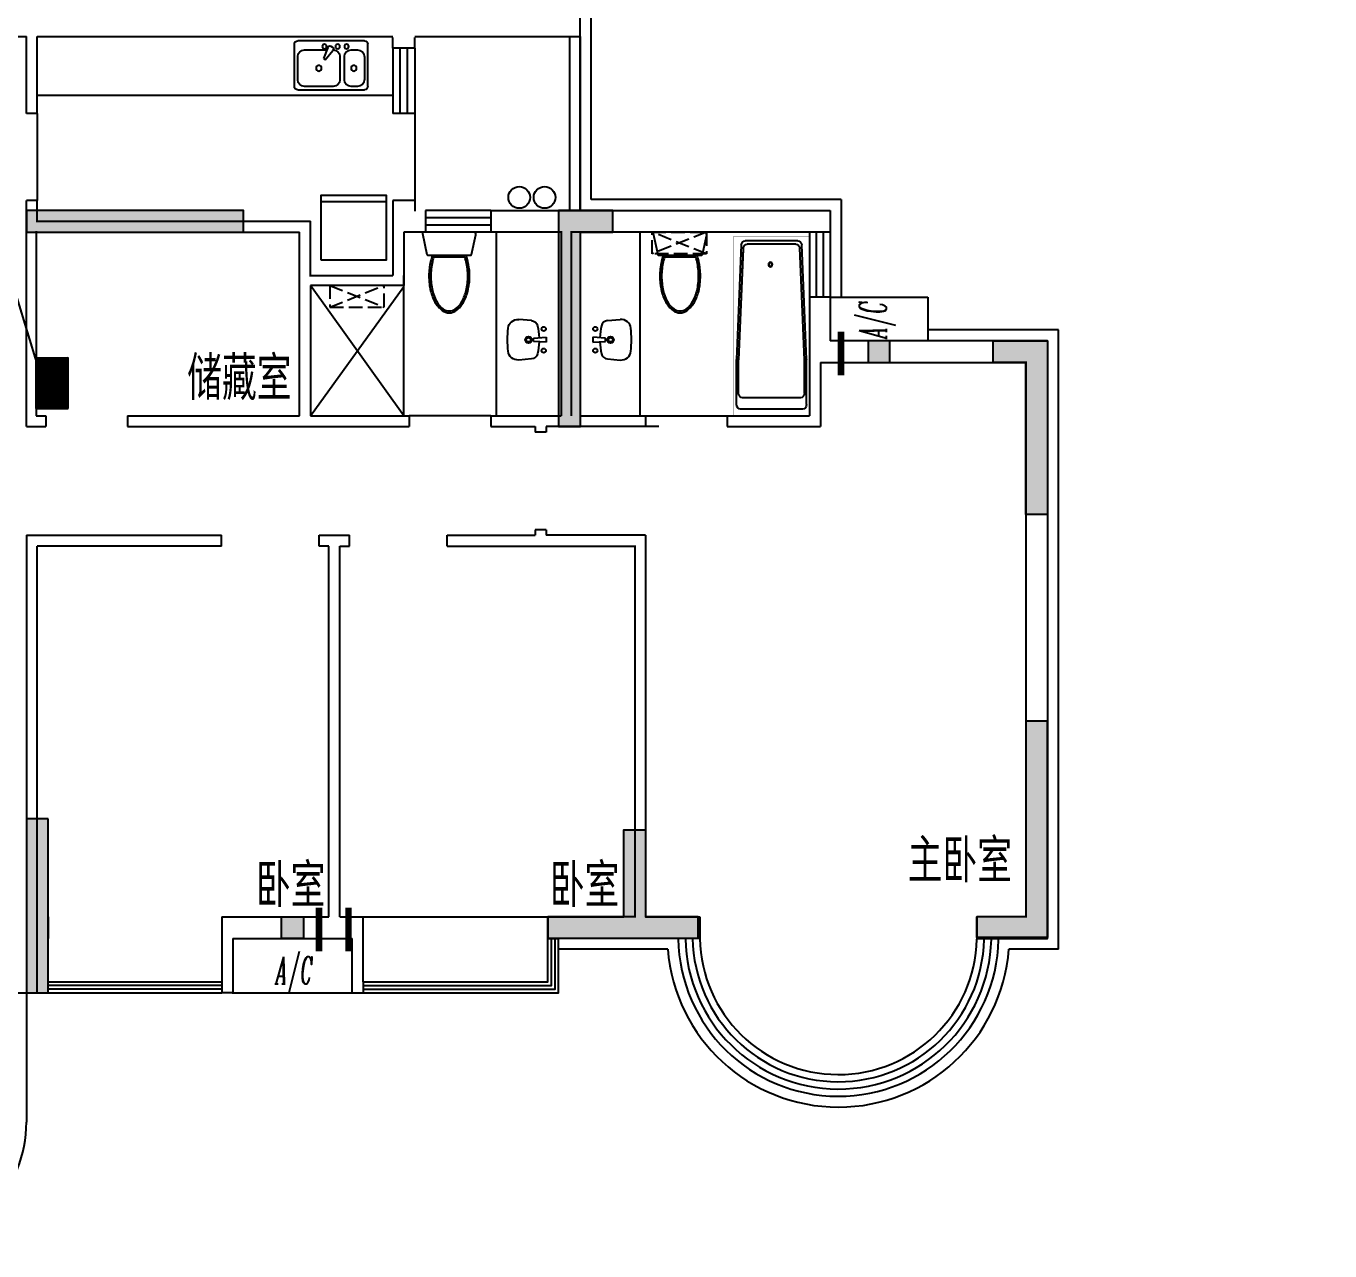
# Model space of a CAD drawing. Extents: x 45735 to 146968, y -75167 to -15767.
# Drawn here: x 76660 to 88663, y -51150 to -39879 of the extents above; entities that cross this region are included whole.
import ezdxf
from ezdxf.enums import TextEntityAlignment as Align

# ---------------------------------------------------------------- set-up
doc = ezdxf.new("R2010")
doc.units = 0
doc.header["$LTSCALE"] = 1000
doc.header["$MEASUREMENT"] = 0
doc.linetypes.add('DASH', pattern=[0.35, 0.25, -0.1])
doc.layers.get('0').update_dxf_attribs({"linetype": 'CONTINUOUS'})
for name, color, linetype in [('DJ', 4, 'CONTINUOUS'), ('KT', 251, 'CONTINUOUS'), ('WALL', 7, 'CONTINUOUS'), ('WINDOW', 7, 'CONTINUOUS'), ('WINDOW_TEXT', 7, 'CONTINUOUS'), ('WIRE', 1, 'CONTINUOUS'), ('厨卫', 251, 'CONTINUOUS'), ('文字', 7, 'CONTINUOUS'), ('构造柱', 7, 'CONTINUOUS'), ('柱', 252, 'CONTINUOUS'), ('热水器', 252, 'CONTINUOUS'), ('空调位', 7, 'CONTINUOUS'), ('管道', 6, 'CONTINUOUS')]:
    doc.layers.add(name, color=color, linetype=linetype)
doc.styles.add('DIM_FONT', font='wcad.shx', dxfattribs={"width": 0.8})
doc.styles.add('HZTXT', font='romans.shx', dxfattribs={"width": 0.8, "bigfont": 'hztxt.shx'})
doc.styles.add('ITALICC', font='italicc.shx', dxfattribs={"width": 0.6})
doc.styles.add('SIMPLEX', font='SIMPLEX.SHX')

# ---------------------------------------------------------------- blocks, each defined once
blk = doc.blocks.new('WC2')
for points in [[(211, 207, 0.354037), (207, 212), (24, 251, 0.477064), (0, 231), (0, -231, 0.477064), (12, -241), (207, -200, 0.354037), (211, -195)], [(218, 163), (218, -150, 0.033558), (269, -165, 0.056391), (405, -181, 0.056391), (541, -165, 0.070142), (644, -126, 0.106098), (721, -59, 0.162033), (743, 6, 0.162033), (721, 71, 0.106098), (644, 138, 0.070142), (541, 178, 0.056391), (405, 193, 0.056391), (269, 178, 0.033558)], [(232, 150), (232, -138, 0.027675), (273, -149, 0.056391), (405, -164, 0.056391), (537, -149, 0.070142), (636, -112, 0.106098), (708, -49, 0.162033), (726, 6, 0.162033), (708, 61, 0.106098), (636, 124, 0.070142), (537, 162, 0.056391), (405, 177, 0.056391), (273, 162, 0.027675)]]:
    blk.add_lwpolyline(points, format="xyb", close=True)
blk = doc.blocks.new('RSQ')
at = {"layer": '热水器', "linetype": 'DASH', "ltscale": 0.5}
for p, q in [((-250, 0), (250, -200)), ((-250, -200), (250, 0))]:
    blk.add_line(p, q, dxfattribs=at)
blk.add_lwpolyline([(250, 0), (-250, 0), (-250, -200), (250, -200)], close=True, dxfattribs=at)
blk = doc.blocks.new('*X23')
at = {"color": 0}
for p, q in [((42.111, 32.993), (42.361, 33.243)), ((42.111, 32.995), (42.359, 33.243)), ((42.111, 32.997), (42.358, 33.243)), ((42.111, 32.998), (42.356, 33.243)), ((42.111, 33), (42.354, 33.243)), ((42.111, 33.002), (42.352, 33.243)), ((42.111, 33.004), (42.351, 33.243)), ((42.111, 33.006), (42.349, 33.243)), ((42.111, 33.007), (42.347, 33.243)), ((42.111, 33.009), (42.345, 33.243)), ((42.111, 33.011), (42.344, 33.243)), ((42.111, 33.013), (42.342, 33.243)), ((42.111, 33.014), (42.34, 33.243)), ((42.111, 33.016), (42.338, 33.243)), ((42.111, 33.018), (42.336, 33.243)), ((42.111, 33.02), (42.335, 33.243)), ((42.111, 33.021), (42.333, 33.243)), ((42.111, 33.023), (42.331, 33.243)), ((42.111, 33.025), (42.329, 33.243)), ((42.111, 33.027), (42.328, 33.243)), ((42.111, 33.028), (42.326, 33.243)), ((42.111, 33.03), (42.324, 33.243)), ((42.111, 33.032), (42.322, 33.243)), ((42.111, 33.034), (42.321, 33.243)), ((42.111, 33.036), (42.319, 33.243)), ((42.111, 33.037), (42.317, 33.243)), ((42.111, 33.039), (42.315, 33.243)), ((42.111, 33.041), (42.313, 33.243)), ((42.111, 33.043), (42.312, 33.243)), ((42.111, 33.044), (42.31, 33.243)), ((42.111, 33.046), (42.308, 33.243)), ((42.111, 33.048), (42.306, 33.243)), ((42.111, 33.05), (42.305, 33.243)), ((42.111, 33.051), (42.303, 33.243)), ((42.111, 33.053), (42.301, 33.243)), ((42.111, 33.055), (42.299, 33.243)), ((42.111, 33.057), (42.298, 33.243)), ((42.111, 33.059), (42.296, 33.243)), ((42.111, 33.06), (42.294, 33.243)), ((42.111, 33.062), (42.292, 33.243)), ((42.111, 33.064), (42.291, 33.243)), ((42.111, 33.066), (42.289, 33.243)), ((42.111, 33.067), (42.287, 33.243)), ((42.111, 33.069), (42.285, 33.243)), ((42.111, 33.071), (42.283, 33.243)), ((42.111, 33.073), (42.282, 33.243)), ((42.111, 33.074), (42.28, 33.243)), ((42.111, 33.076), (42.278, 33.243)), ((42.111, 33.078), (42.276, 33.243)), ((42.111, 33.08), (42.275, 33.243)), ((42.111, 33.082), (42.273, 33.243)), ((42.111, 33.083), (42.271, 33.243)), ((42.111, 33.085), (42.269, 33.243)), ((42.111, 33.087), (42.268, 33.243)), ((42.111, 33.089), (42.266, 33.243)), ((42.111, 33.09), (42.264, 33.243)), ((42.111, 33.092), (42.262, 33.243)), ((42.111, 33.094), (42.26, 33.243)), ((42.111, 33.096), (42.259, 33.243)), ((42.111, 33.097), (42.257, 33.243)), ((42.111, 33.099), (42.255, 33.243)), ((42.111, 33.101), (42.253, 33.243)), ((42.111, 33.103), (42.252, 33.243)), ((42.111, 33.104), (42.25, 33.243)), ((42.111, 33.106), (42.248, 33.243)), ((42.111, 33.108), (42.246, 33.243)), ((42.111, 33.11), (42.245, 33.243)), ((42.111, 33.112), (42.243, 33.243)), ((42.111, 33.113), (42.241, 33.243)), ((42.111, 33.115), (42.239, 33.243)), ((42.111, 33.117), (42.237, 33.243)), ((42.111, 33.119), (42.236, 33.243)), ((42.111, 33.12), (42.234, 33.243)), ((42.111, 33.122), (42.232, 33.243)), ((42.111, 33.124), (42.23, 33.243)), ((42.111, 33.126), (42.229, 33.243)), ((42.111, 33.127), (42.227, 33.243)), ((42.111, 33.129), (42.225, 33.243)), ((42.111, 33.131), (42.223, 33.243)), ((42.111, 33.133), (42.222, 33.243)), ((42.111, 33.135), (42.22, 33.243)), ((42.111, 33.136), (42.218, 33.243)), ((42.111, 33.138), (42.216, 33.243)), ((42.111, 33.14), (42.214, 33.243)), ((42.111, 33.142), (42.213, 33.243)), ((42.111, 33.143), (42.211, 33.243)), ((42.111, 33.145), (42.209, 33.243)), ((42.111, 33.147), (42.207, 33.243)), ((42.111, 33.149), (42.206, 33.243)), ((42.111, 33.15), (42.204, 33.243)), ((42.111, 33.152), (42.202, 33.243)), ((42.111, 33.154), (42.2, 33.243)), ((42.111, 33.156), (42.199, 33.243)), ((42.111, 33.158), (42.197, 33.243)), ((42.111, 33.159), (42.195, 33.243)), ((42.111, 33.161), (42.193, 33.243)), ((42.111, 33.163), (42.192, 33.243)), ((42.111, 33.165), (42.19, 33.243)), ((42.111, 33.166), (42.188, 33.243)), ((42.111, 33.168), (42.186, 33.243)), ((42.111, 33.17), (42.184, 33.243)), ((42.111, 33.172), (42.183, 33.243)), ((42.111, 33.173), (42.181, 33.243)), ((42.111, 33.175), (42.179, 33.243)), ((42.111, 33.177), (42.177, 33.243)), ((42.111, 33.179), (42.176, 33.243)), ((42.111, 33.181), (42.174, 33.243)), ((42.111, 33.182), (42.172, 33.243)), ((42.111, 33.184), (42.17, 33.243)), ((42.111, 33.186), (42.169, 33.243)), ((42.111, 33.188), (42.167, 33.243)), ((42.111, 33.189), (42.165, 33.243)), ((42.111, 33.191), (42.163, 33.243)), ((42.111, 33.193), (42.161, 33.243)), ((42.111, 33.195), (42.16, 33.243)), ((42.111, 33.196), (42.158, 33.243)), ((42.111, 33.198), (42.156, 33.243)), ((42.111, 33.2), (42.154, 33.243)), ((42.111, 33.202), (42.153, 33.243)), ((42.111, 33.203), (42.151, 33.243)), ((42.111, 33.205), (42.149, 33.243)), ((42.111, 33.207), (42.147, 33.243)), ((42.111, 33.209), (42.146, 33.243)), ((42.111, 33.211), (42.144, 33.243)), ((42.111, 33.212), (42.142, 33.243)), ((42.111, 33.214), (42.14, 33.243)), ((42.111, 33.216), (42.138, 33.243)), ((42.111, 33.218), (42.137, 33.243)), ((42.111, 33.219), (42.135, 33.243)), ((42.111, 33.221), (42.133, 33.243)), ((42.111, 33.223), (42.131, 33.243)), ((42.111, 33.225), (42.13, 33.243)), ((42.111, 33.226), (42.128, 33.243)), ((42.111, 33.228), (42.126, 33.243)), ((42.111, 33.23), (42.124, 33.243)), ((42.111, 33.232), (42.123, 33.243)), ((42.111, 33.234), (42.121, 33.243)), ((42.111, 33.235), (42.119, 33.243)), ((42.111, 33.237), (42.117, 33.243)), ((42.111, 33.239), (42.115, 33.243)), ((42.111, 33.241), (42.114, 33.243)), ((42.111, 33.242), (42.112, 33.243)), ((42.113, 32.993), (42.363, 33.243)), ((42.115, 32.993), (42.365, 33.243)), ((42.117, 32.993), (42.367, 33.243)), ((42.118, 32.993), (42.368, 33.243)), ((42.12, 32.993), (42.37, 33.243)), ((42.122, 32.993), (42.372, 33.243)), ((42.124, 32.993), (42.374, 33.243)), ((42.125, 32.993), (42.375, 33.243)), ((42.127, 32.993), (42.377, 33.243)), ((42.129, 32.993), (42.379, 33.243)), ((42.131, 32.993), (42.381, 33.243)), ((42.132, 32.993), (42.382, 33.243)), ((42.134, 32.993), (42.384, 33.243)), ((42.136, 32.993), (42.386, 33.243)), ((42.138, 32.993), (42.388, 33.243)), ((42.14, 32.993), (42.39, 33.243)), ((42.141, 32.993), (42.391, 33.243)), ((42.143, 32.993), (42.393, 33.243)), ((42.145, 32.993), (42.395, 33.243)), ((42.147, 32.993), (42.397, 33.243)), ((42.148, 32.993), (42.398, 33.243)), ((42.15, 32.993), (42.4, 33.243)), ((42.152, 32.993), (42.402, 33.243)), ((42.154, 32.993), (42.404, 33.243)), ((42.155, 32.993), (42.405, 33.243)), ((42.157, 32.993), (42.407, 33.243)), ((42.159, 32.993), (42.409, 33.243)), ((42.161, 32.993), (42.411, 33.243)), ((42.162, 32.993), (42.412, 33.243)), ((42.164, 32.993), (42.414, 33.243)), ((42.166, 32.993), (42.416, 33.243)), ((42.168, 32.993), (42.418, 33.243)), ((42.17, 32.993), (42.42, 33.243)), ((42.171, 32.993), (42.421, 33.243)), ((42.173, 32.993), (42.423, 33.243)), ((42.175, 32.993), (42.425, 33.243)), ((42.177, 32.993), (42.427, 33.243)), ((42.178, 32.993), (42.428, 33.243)), ((42.18, 32.993), (42.43, 33.243)), ((42.182, 32.993), (42.432, 33.243)), ((42.184, 32.993), (42.434, 33.243)), ((42.185, 32.993), (42.435, 33.243)), ((42.187, 32.993), (42.437, 33.243)), ((42.189, 32.993), (42.439, 33.243)), ((42.191, 32.993), (42.441, 33.243)), ((42.193, 32.993), (42.443, 33.243)), ((42.194, 32.993), (42.444, 33.243)), ((42.196, 32.993), (42.446, 33.243)), ((42.198, 32.993), (42.448, 33.243)), ((42.2, 32.993), (42.45, 33.243)), ((42.201, 32.993), (42.451, 33.243)), ((42.203, 32.993), (42.453, 33.243)), ((42.205, 32.993), (42.455, 33.243)), ((42.207, 32.993), (42.457, 33.243)), ((42.208, 32.993), (42.458, 33.243)), ((42.21, 32.993), (42.46, 33.243)), ((42.212, 32.993), (42.462, 33.243)), ((42.214, 32.993), (42.464, 33.243)), ((42.216, 32.993), (42.466, 33.243)), ((42.217, 32.993), (42.467, 33.243)), ((42.219, 32.993), (42.469, 33.243)), ((42.221, 32.993), (42.471, 33.243)), ((42.223, 32.993), (42.473, 33.243)), ((42.224, 32.993), (42.474, 33.243)), ((42.226, 32.993), (42.476, 33.243)), ((42.228, 32.993), (42.478, 33.243)), ((42.23, 32.993), (42.48, 33.243)), ((42.231, 32.993), (42.481, 33.243)), ((42.233, 32.993), (42.483, 33.243)), ((42.235, 32.993), (42.485, 33.243)), ((42.237, 32.993), (42.487, 33.243)), ((42.238, 32.993), (42.488, 33.243)), ((42.24, 32.993), (42.49, 33.243)), ((42.242, 32.993), (42.492, 33.243)), ((42.244, 32.993), (42.494, 33.243)), ((42.246, 32.993), (42.496, 33.243)), ((42.247, 32.993), (42.497, 33.243)), ((42.249, 32.993), (42.499, 33.243)), ((42.251, 32.993), (42.501, 33.243)), ((42.253, 32.993), (42.503, 33.243)), ((42.254, 32.993), (42.504, 33.243)), ((42.256, 32.993), (42.506, 33.243)), ((42.258, 32.993), (42.508, 33.243)), ((42.26, 32.993), (42.51, 33.243)), ((42.261, 32.993), (42.511, 33.243)), ((42.263, 32.993), (42.511, 33.241)), ((42.265, 32.993), (42.511, 33.239)), ((42.267, 32.993), (42.511, 33.238)), ((42.269, 32.993), (42.511, 33.236)), ((42.27, 32.993), (42.511, 33.234)), ((42.272, 32.993), (42.511, 33.232)), ((42.274, 32.993), (42.511, 33.23)), ((42.276, 32.993), (42.511, 33.229)), ((42.277, 32.993), (42.511, 33.227)), ((42.279, 32.993), (42.511, 33.225)), ((42.281, 32.993), (42.511, 33.223)), ((42.283, 32.993), (42.511, 33.222)), ((42.284, 32.993), (42.511, 33.22)), ((42.286, 32.993), (42.511, 33.218)), ((42.288, 32.993), (42.511, 33.216)), ((42.29, 32.993), (42.511, 33.215)), ((42.292, 32.993), (42.511, 33.213)), ((42.293, 32.993), (42.511, 33.211)), ((42.295, 32.993), (42.511, 33.209)), ((42.297, 32.993), (42.511, 33.208)), ((42.299, 32.993), (42.511, 33.206)), ((42.3, 32.993), (42.511, 33.204)), ((42.302, 32.993), (42.511, 33.202)), ((42.304, 32.993), (42.511, 33.2)), ((42.306, 32.993), (42.511, 33.199)), ((42.307, 32.993), (42.511, 33.197)), ((42.309, 32.993), (42.511, 33.195)), ((42.311, 32.993), (42.511, 33.193)), ((42.313, 32.993), (42.511, 33.192)), ((42.315, 32.993), (42.511, 33.19)), ((42.316, 32.993), (42.511, 33.188)), ((42.318, 32.993), (42.511, 33.186)), ((42.32, 32.993), (42.511, 33.185)), ((42.322, 32.993), (42.511, 33.183)), ((42.323, 32.993), (42.511, 33.181)), ((42.325, 32.993), (42.511, 33.179)), ((42.327, 32.993), (42.511, 33.177)), ((42.329, 32.993), (42.511, 33.176)), ((42.33, 32.993), (42.511, 33.174)), ((42.332, 32.993), (42.511, 33.172)), ((42.334, 32.993), (42.511, 33.17)), ((42.336, 32.993), (42.511, 33.169)), ((42.337, 32.993), (42.511, 33.167)), ((42.339, 32.993), (42.511, 33.165)), ((42.341, 32.993), (42.511, 33.163)), ((42.343, 32.993), (42.511, 33.162)), ((42.345, 32.993), (42.511, 33.16)), ((42.346, 32.993), (42.511, 33.158)), ((42.348, 32.993), (42.511, 33.156)), ((42.35, 32.993), (42.511, 33.154)), ((42.352, 32.993), (42.511, 33.153)), ((42.353, 32.993), (42.511, 33.151)), ((42.355, 32.993), (42.511, 33.149)), ((42.357, 32.993), (42.511, 33.147)), ((42.359, 32.993), (42.511, 33.146)), ((42.36, 32.993), (42.511, 33.144)), ((42.362, 32.993), (42.511, 33.142)), ((42.364, 32.993), (42.511, 33.14)), ((42.366, 32.993), (42.511, 33.139)), ((42.368, 32.993), (42.511, 33.137)), ((42.369, 32.993), (42.511, 33.135)), ((42.371, 32.993), (42.511, 33.133)), ((42.373, 32.993), (42.511, 33.131)), ((42.375, 32.993), (42.511, 33.13)), ((42.376, 32.993), (42.511, 33.128)), ((42.378, 32.993), (42.511, 33.126)), ((42.38, 32.993), (42.511, 33.124)), ((42.382, 32.993), (42.511, 33.123)), ((42.383, 32.993), (42.511, 33.121)), ((42.385, 32.993), (42.511, 33.119)), ((42.387, 32.993), (42.511, 33.117)), ((42.389, 32.993), (42.511, 33.116)), ((42.391, 32.993), (42.511, 33.114)), ((42.392, 32.993), (42.511, 33.112)), ((42.394, 32.993), (42.511, 33.11)), ((42.396, 32.993), (42.511, 33.109)), ((42.398, 32.993), (42.511, 33.107)), ((42.399, 32.993), (42.511, 33.105)), ((42.401, 32.993), (42.511, 33.103)), ((42.403, 32.993), (42.511, 33.101)), ((42.405, 32.993), (42.511, 33.1)), ((42.406, 32.993), (42.511, 33.098)), ((42.408, 32.993), (42.511, 33.096)), ((42.41, 32.993), (42.511, 33.094)), ((42.412, 32.993), (42.511, 33.093)), ((42.414, 32.993), (42.511, 33.091)), ((42.415, 32.993), (42.511, 33.089)), ((42.417, 32.993), (42.511, 33.087)), ((42.419, 32.993), (42.511, 33.086)), ((42.421, 32.993), (42.511, 33.084)), ((42.422, 32.993), (42.511, 33.082)), ((42.424, 32.993), (42.511, 33.08)), ((42.426, 32.993), (42.511, 33.078)), ((42.428, 32.993), (42.511, 33.077)), ((42.429, 32.993), (42.511, 33.075)), ((42.431, 32.993), (42.511, 33.073)), ((42.433, 32.993), (42.511, 33.071)), ((42.435, 32.993), (42.511, 33.07)), ((42.436, 32.993), (42.511, 33.068)), ((42.438, 32.993), (42.511, 33.066)), ((42.44, 32.993), (42.511, 33.064)), ((42.442, 32.993), (42.511, 33.063)), ((42.444, 32.993), (42.511, 33.061)), ((42.445, 32.993), (42.511, 33.059)), ((42.447, 32.993), (42.511, 33.057)), ((42.449, 32.993), (42.511, 33.055)), ((42.451, 32.993), (42.511, 33.054)), ((42.452, 32.993), (42.511, 33.052)), ((42.454, 32.993), (42.511, 33.05)), ((42.456, 32.993), (42.511, 33.048)), ((42.458, 32.993), (42.511, 33.047)), ((42.459, 32.993), (42.511, 33.045)), ((42.461, 32.993), (42.511, 33.043)), ((42.463, 32.993), (42.511, 33.041)), ((42.465, 32.993), (42.511, 33.04)), ((42.467, 32.993), (42.511, 33.038)), ((42.468, 32.993), (42.511, 33.036)), ((42.47, 32.993), (42.511, 33.034)), ((42.472, 32.993), (42.511, 33.033)), ((42.474, 32.993), (42.511, 33.031)), ((42.475, 32.993), (42.511, 33.029)), ((42.477, 32.993), (42.511, 33.027)), ((42.479, 32.993), (42.511, 33.025)), ((42.481, 32.993), (42.511, 33.024)), ((42.482, 32.993), (42.511, 33.022)), ((42.484, 32.993), (42.511, 33.02)), ((42.486, 32.993), (42.511, 33.018)), ((42.488, 32.993), (42.511, 33.017)), ((42.49, 32.993), (42.511, 33.015)), ((42.491, 32.993), (42.511, 33.013)), ((42.493, 32.993), (42.511, 33.011)), ((42.495, 32.993), (42.511, 33.01)), ((42.497, 32.993), (42.511, 33.008)), ((42.498, 32.993), (42.511, 33.006)), ((42.5, 32.993), (42.511, 33.004)), ((42.502, 32.993), (42.511, 33.002)), ((42.504, 32.993), (42.511, 33.001)), ((42.505, 32.993), (42.511, 32.999)), ((42.507, 32.993), (42.511, 32.997)), ((42.509, 32.993), (42.511, 32.995))]:
    blk.add_line(p, q, dxfattribs=at)
blk = doc.blocks.new('A8')
at = {"layer": 'DJ'}
for p, q in [((390, -308), (1326, -308)), ((390, -308), (390, -893)), ((1326, -308), (1326, -893)), ((390, -893), (1326, -893))]:
    blk.add_line(p, q, dxfattribs=at)
blk.add_solid([(390, -893), (390, -308), (1326, -893), (1326, -308)], dxfattribs=at)
at = {"layer": 'DJ', "xscale": 2340, "yscale": 2340, "zscale": 2340}
blk.add_blockref('*X23', (-98150, -78097), dxfattribs=at)
blk = doc.blocks.new('配电箱')
at = {"layer": 'DJ', "xscale": 0.5, "yscale": 0.5, "zscale": 0.5, "rotation": 180}
blk.add_blockref('A8', (380, -626), dxfattribs=at)
blk = doc.blocks.new('M_E29JIV')
at = {"color": 0, "linetype": 'ByBlock'}
for p, q in [((0, -307), (0, 307)), ((31, 338), (419, 338)), ((82, 245), (82, 40)), ((358, 307), (143, 307)), ((419, -20), (419, 245)), ((450, 307), (450, -307)), ((48, 2), (57, -12)), ((59, 31), (163, 70)), ((173, 53), (87, -18)), ((163, 70), (173, 53)), ((143, -82), (358, -82)), ((82, -184), (82, -245)), ((358, -123), (143, -123)), ((419, -245), (419, -184)), ((419, -338), (31, -338)), ((143, -307), (358, -307))]:
    blk.add_line(p, q, dxfattribs=at)
for centre, radius in [((251, 112), 25.6), ((51, 61), 20.5), ((51, -61), 20.5), ((51, -143), 20.5), ((251, -210), 25.6)]:
    blk.add_circle(centre, radius, dxfattribs=at)
for centre, radius, start, end in [((31, 307), 30.7, 90, 180), ((143, 245), 61.4, 90, 180), ((358, 245), 61.4, 0, 90), ((419, 307), 30.7, 0, 90), ((66, 12), 20.5, 110.5377, 210), ((74, -2), 20.5, 210, 309.4623), ((143, -20), 61.4, 180, 270), ((358, -20), 61.4, 270, 0), ((143, -184), 61.4, 90, 180), ((358, -184), 61.4, 0, 90), ((31, -307), 30.7, 180, 270), ((143, -245), 61.4, 180, 270), ((358, -245), 61.4, 270, 0), ((419, -307), 30.7, 270, 0)]:
    blk.add_arc(centre, radius, start, end, dxfattribs=at)
at = {"style": 'DIM_FONT', "width": 0.8, "flags": 9}
for tag in ['XSIZE', 'YSIZE']:
    blk.add_attdef(tag, (0, 0), '', height=0.5, dxfattribs=at)
blk = doc.blocks.new('_WBLK')
for p, q in [((-0.5, 0.5), (0.5, 0.5)), ((0.5, 0.167), (-0.5, 0.167)), ((0.5, -0.167), (-0.5, -0.167)), ((-0.5, -0.5), (0.5, -0.5))]:
    blk.add_line(p, q)
at = {"layer": 'WINDOW_TEXT', "style": 'SIMPLEX', "flags": 9}
blk.add_attdef('A', text='', height=1, dxfattribs=at).set_placement((0, 1.5), align=Align.MIDDLE)
blk = doc.blocks.new('M_E10')
for p, q in [((-740, -70), (-740, -680)), ((-700, -30), (-302, -30)), ((-640, -90), (-640, -660)), ((-600, -50), (-300, -50)), ((-300, -50), (695, -96)), ((-298, -30), (724, -76)), ((760, -116), (760, -634)), ((730, -136), (730, -614)), ((695, -654), (-300, -700)), ((685, -654), (-300, -700)), ((724, -674), (-298, -720)), ((-700, -720), (-302, -720)), ((-600, -700), (-300, -700))]:
    blk.add_line(p, q)
at = {"const_width": 1.5}
for points in [[(-800, 0), (800, 0)], [(-800, -750), (-800, 0)], [(800, 0), (800, -750)], [(800, -750), (-800, -750)]]:
    blk.add_lwpolyline(points, dxfattribs=at)
for radius in [20, 16]:
    blk.add_circle((550, -386), radius)
for centre, start, end in [((-700, -70), 90, 180), ((-600, -90), 90, 180), ((-302, -70), 83.7966, 90), ((690, -136), 0, 83.3675), ((720, -116), 0, 83.7966), ((-700, -680), 180, 270), ((-600, -660), 180, 270), ((690, -614), 276.6325, 0), ((720, -634), 276.2034, 0), ((-302, -680), 270, 276.2034)]:
    blk.add_arc(centre, 40, start, end)
at = {"width": 0.8, "flags": 9}
for tag in ['XSIZE', 'YSIZE']:
    blk.add_attdef(tag, (0, 0), '', height=0.5, dxfattribs=at)

msp = doc.modelspace()

# ---------------------------------------------------------------- hatches: boundary and pattern name
at = {"layer": '构造柱'}
for points in [[(84412.6, -42975.5), (84612.6, -42975.5), (84612.6, -42775.5), (84412.6, -42775.5)], [(79212.6, -48274.5), (79012.6, -48274.5), (79012.6, -48074.5), (79212.6, -48074.5)]]:
    msp.add_hatch(color=256, dxfattribs=at).paths.add_polyline_path(points)
at = {"layer": '柱'}
h = msp.add_hatch(color=256, dxfattribs=at)
h.paths.add_polyline_path([(69762.6, -39974.5), (69762.6, -39774.5), (70462.6, -39774.5), (70462.6, -42174.5), (69662.6, -42174.5), (69662.6, -41974.5), (70262.6, -41974.5), (70262.6, -39974.5)])
h.paths.add_polyline_path([(56662.6, -42774.5), (56162.6, -42774.5), (56162.6, -44374.5), (56362.6, -44374.5), (56362.6, -42974.5), (56662.6, -42974.5)])
h.paths.add_polyline_path([(56162.6, -46274.5), (56362.6, -46274.5), (56362.6, -48074.5), (56812.6, -48074.5), (56812.6, -48274.5), (56162.6, -48274.5)])
h.paths.add_polyline_path([(53562.6, -36574.5), (53762.6, -36574.5), (53762.6, -38174.5), (54062.6, -38174.5), (54062.6, -38374.5), (53562.6, -38374.5)])
h.paths.add_polyline_path([(54062.6, -28974.5), (53562.6, -28974.5), (53562.6, -31974.5), (53762.6, -31974.5), (53762.6, -29174.5), (54062.6, -29174.5)])
h.paths.add_polyline_path([(59362.6, -48074.5), (59362.6, -48274.5), (60762.6, -48274.5), (60762.6, -48074.5), (60062.6, -48074.5), (60062.6, -47274.5), (59862.6, -47274.5), (59862.6, -48074.5)])
h.paths.add_polyline_path([(60162.6, -41574.5), (60662.6, -41574.5), (60662.6, -43564.5), (60462.6, -43564.5), (60462.6, -41774.5), (60162.6, -41774.5)])
h.paths.add_polyline_path([(65362.6, -47174.5), (65562.6, -47174.5), (65562.6, -48774.5), (65362.6, -48774.5)])
h.paths.add_polyline_path([(69662.6, -46774.5), (69862.6, -46774.5), (69862.6, -48774.5), (69662.6, -48774.5)])
h.paths.add_polyline_path([(65562.6, -41574.5), (65562.6, -41774.5), (63562.6, -41774.5), (63562.6, -41574.5)])
h.paths.add_polyline_path([(68662.6, -39974.5), (68662.6, -39774.5), (67962.6, -39774.5), (67962.6, -42174.5), (68762.6, -42174.5), (68762.6, -41974.5), (68162.6, -41974.5), (68162.6, -39974.5)])
h.paths.add_polyline_path([(68162.6, -39974.5), (68162.6, -41974.5)], flags=16)
h.paths.add_polyline_path([(61362.6, -35574.5), (61362.6, -35374.5), (63662.6, -35374.5), (63662.6, -35574.5)])
h.paths.add_polyline_path([(57362.6, -35624.5), (57362.6, -35374.5), (58762.6, -35374.5), (58762.6, -35624.5)])
h.paths.add_polyline_path([(59862.6, -38374.5), (59862.6, -38174.5), (61862.6, -38174.5), (61862.6, -38374.5)])
h.paths.add_polyline_path([(56962.6, -28974.5), (57662.6, -28974.5), (57662.6, -30274.5), (57662.6, -30474.5), (57462.6, -30474.5), (57462.6, -29174.5), (56962.6, -29174.5)])
h.paths.add_polyline_path([(69662.6, -34574.5), (69862.6, -34574.5), (69862.6, -35574.5), (68562.6, -35574.5), (68562.6, -35374.5), (69662.6, -35374.5)])
h.paths.add_polyline_path([(63462.6, -31574.5), (63662.6, -31574.5), (63662.6, -27574.5), (63462.6, -27574.5)])
h.paths.add_polyline_path([(69662.6, -30974.5), (69862.6, -30974.5), (69862.6, -27574.5), (69662.6, -27574.5)])
h.paths.add_polyline_path([(84862.6, -35624.5), (84862.6, -35374.5), (83462.6, -35374.5), (83462.6, -35624.5)])
h.paths.add_polyline_path([(76662.6, -41574.5), (76662.6, -41774.5), (78662.6, -41774.5), (78662.6, -41574.5)])
h.paths.add_polyline_path([(72562.6, -46774.5), (72362.6, -46774.5), (72362.6, -48774.5), (72562.6, -48774.5)])
h.paths.add_polyline_path([(76862.6, -47174.5), (76662.6, -47174.5), (76662.6, -48774.5), (76862.6, -48774.5)])
h.paths.add_polyline_path([(73562.6, -39974.5), (73562.6, -39774.5), (74262.6, -39774.5), (74262.6, -42174.5), (73462.6, -42174.5), (73462.6, -41974.5), (74062.6, -41974.5), (74062.6, -39974.5)])
h.paths.add_polyline_path([(72462.6, -39974.5), (72462.6, -39774.5), (71762.6, -39774.5), (71762.6, -42174.5), (72562.6, -42174.5), (72562.6, -41974.5), (71962.6, -41974.5), (71962.6, -39974.5)])
h.paths.add_polyline_path([(74062.6, -39974.5), (74062.6, -41974.5)], flags=16)
h.paths.add_polyline_path([(82862.6, -48074.5), (82862.6, -48274.5), (81462.6, -48274.5), (81462.6, -48074.5), (82162.6, -48074.5), (82162.6, -47274.5), (82362.6, -47274.5), (82362.6, -48074.5)])
h.paths.add_polyline_path([(82062.6, -41574.5), (81562.6, -41574.5), (81562.6, -43564.5), (81762.6, -43564.5), (81762.6, -41774.5), (82062.6, -41774.5)])
h.paths.add_polyline_path([(72562.6, -34574.5), (72362.6, -34574.5), (72362.6, -35574.5), (73662.6, -35574.5), (73662.6, -35374.5), (72562.6, -35374.5)])
h.paths.add_polyline_path([(72562.6, -30974.5), (72362.6, -30974.5), (72362.6, -27574.5), (72562.6, -27574.5)])
h.paths.add_polyline_path([(80862.6, -35574.5), (80862.6, -35374.5), (78562.6, -35374.5), (78562.6, -35574.5)])
h.paths.add_polyline_path([(82362.6, -38374.5), (82362.6, -38174.5), (80362.6, -38174.5), (80362.6, -38374.5)])
h.paths.add_polyline_path([(78762.6, -31574.5), (78562.6, -31574.5), (78562.6, -27574.5), (78762.6, -27574.5)])
h.paths.add_polyline_path([(86062.6, -46274.5), (85862.6, -46274.5), (85862.6, -48074.5), (85412.6, -48074.5), (85412.6, -48274.5), (86062.6, -48274.5)])
h.paths.add_polyline_path([(85562.6, -42774.5), (86062.6, -42774.5), (86062.6, -44374.5), (85862.6, -44374.5), (85862.6, -42974.5), (85562.6, -42974.5)])
h.paths.add_polyline_path([(88662.6, -36574.5), (88462.6, -36574.5), (88462.6, -38174.5), (88162.6, -38174.5), (88162.6, -38374.5), (88662.6, -38374.5)])
h.paths.add_polyline_path([(85262.6, -28974.5), (84562.6, -28974.5), (84562.6, -30274.5), (84562.6, -30474.5), (84762.6, -30474.5), (84762.6, -29174.5), (85262.6, -29174.5)])
h.paths.add_polyline_path([(88162.6, -28974.5), (88662.6, -28974.5), (88662.6, -31974.5), (88462.6, -31974.5), (88462.6, -29174.5), (88162.6, -29174.5)])

# ---------------------------------------------------------------- linework, layer by layer
for p, q in [((80937.6, -41574.5), (80337.6, -41574.5)), ((80337.6, -41641.1), (80937.6, -41641.1)), ((80337.6, -41707.8), (80937.6, -41707.8)), ((80937.6, -41774.5), (80337.6, -41774.5)), ((83872.6, -41774.5), (83872.6, -42374.5)), ((83935.9, -42374.5), (83935.9, -41774.5)), ((83999.2, -42374.5), (83999.2, -41774.5)), ((84062.6, -41774.5), (84062.6, -42374.5)), ((76862.6, -48674.5), (78462.6, -48674.5)), ((78462.6, -48707.8), (76862.6, -48707.8)), ((78462.6, -48741.1), (76862.6, -48741.1)), ((76862.6, -48774.5), (78462.6, -48774.5))]:
    msp.add_line(p, q)
for points in [[(79762.6, -48674.5), (81462.6, -48674.5), (81462.6, -48274.5)], [(79762.6, -48774.5), (81562.6, -48774.5), (81562.6, -48274.5)], [(79762.6, -48707.8), (81495.9, -48707.8), (81495.9, -48274.5)], [(79762.6, -48741.1), (81529.2, -48741.1), (81529.2, -48274.5)]]:
    msp.add_lwpolyline(points)
at = {"layer": 'KT', "const_width": 60}
for points in [[(84162.6, -42691.8), (84162.6, -43091.8)], [(79357.1, -47991.8), (79357.1, -48391.8)], [(79627.8, -47991.8), (79627.8, -48391.8)]]:
    msp.add_lwpolyline(points, dxfattribs=at)
at = {"layer": 'WALL'}
for p, q in [((81762.2, -39974.5), (81762.2, -39774.5)), ((75352.6, -39974.5), (76662.6, -39974.5)), ((76662.6, -40684.5), (76662.6, -39974.5)), ((76762.6, -39974.5), (80037.6, -39974.5)), ((76762.6, -40684.5), (76762.6, -39974.5)), ((80037.6, -40083.1), (80037.6, -39983.1)), ((80237.6, -40083.1), (80037.6, -40083.1)), ((80237.6, -39974.5), (81762.2, -39974.5)), ((80237.6, -40083.1), (80237.6, -39983.1)), ((76762.6, -40684.5), (76662.6, -40684.5)), ((80237.6, -40683.1), (80037.6, -40683.1)), ((80237.6, -40683.1), (80037.6, -40683.1)), ((76662.6, -43564.5), (76662.6, -41484.5)), ((76762.6, -41484.5), (76662.6, -41484.5)), ((76762.6, -41674.5), (76762.6, -41484.5)), ((80037.6, -41483.1), (80037.6, -42174.5)), ((80237.6, -41483.1), (80037.6, -41483.1)), ((80237.6, -41483.1), (80237.6, -41583.1)), ((80337.6, -41574.5), (80337.6, -41774.5)), ((80937.6, -41574.5), (82637.6, -41574.5)), ((80937.6, -41574.5), (84062.6, -41574.5)), ((80937.6, -41574.5), (80937.6, -41774.5)), ((84062.6, -41574.5), (84062.6, -41774.5)), ((76752.6, -41674.5), (79277.6, -41674.5)), ((76752.6, -41764.5), (76752.6, -43464.5)), ((79277.6, -42174.5), (79277.6, -41674.5)), ((81587.2, -41764.5), (81587.2, -43464.5)), ((81587.2, -41764.5), (81587.2, -43464.5)), ((81677.2, -41764.5), (81677.2, -43464.5)), ((76752.6, -41774.5), (79177.6, -41774.5)), ((79177.6, -43464.5), (79177.6, -41774.5)), ((80137.6, -41774.5), (80137.6, -42264.5)), ((80337.6, -41774.5), (80137.6, -41774.5)), ((81587.2, -41774.5), (80937.6, -41774.5)), ((83872.6, -41774.5), (81677.2, -41774.5)), ((84062.6, -41774.5), (83872.6, -41774.5)), ((83872.6, -41774.5), (83872.6, -41774.5)), ((79267.6, -42174.5), (80037.6, -42174.5)), ((79277.6, -42264.5), (79277.6, -43464.5)), ((80137.6, -42264.5), (79277.6, -42264.5)), ((83872.6, -42374.5), (83872.6, -43464.5)), ((84062.6, -42374.5), (83872.6, -42374.5)), ((84062.6, -42374.5), (84062.6, -42774.5)), ((86062.6, -42774.5), (84062.6, -42774.5)), ((86062.6, -42774.5), (86062.6, -48264.5)), ((85862.6, -42964.5), (85862.6, -48074.5)), ((83972.6, -42974.5), (85872.6, -42974.5)), ((83972.6, -42974.5), (83972.6, -43564.5)), ((76662.6, -43564.5), (76842.6, -43564.5)), ((76752.6, -43464.5), (76842.6, -43464.5)), ((76842.6, -43464.5), (76842.6, -43564.5)), ((77592.6, -43464.5), (79177.6, -43464.5)), ((77592.6, -43464.5), (77592.6, -43564.5)), ((77592.6, -43564.5), (80187.2, -43564.5)), ((79277.6, -43464.5), (80187.2, -43464.5)), ((80187.2, -43464.5), (80187.2, -43564.5)), ((80937.2, -43464.5), (81587.2, -43464.5)), ((80937.2, -43464.5), (80937.2, -43564.5)), ((80937.2, -43564.5), (81347.2, -43564.5)), ((81347.2, -43564.5), (81347.2, -43614.5)), ((82484.2, -43564.5), (81447.2, -43564.5)), ((81447.2, -43564.5), (81447.2, -43614.5)), ((81762.6, -43464.5), (82362.6, -43464.5)), ((82362.6, -43464.5), (82362.6, -43564.5)), ((83112.6, -43464.5), (83872.6, -43464.5)), ((83112.6, -43464.5), (83112.6, -43564.5)), ((83112.6, -43564.5), (83972.6, -43564.5)), ((81447.2, -43614.5), (81347.2, -43614.5)), ((81347.2, -44514.5), (81347.2, -44564.5)), ((81447.2, -44514.5), (81347.2, -44514.5)), ((81447.2, -44514.5), (81447.2, -44564.5)), ((76662.6, -44564.5), (76662.6, -48574.5)), ((76662.6, -44564.5), (78457.6, -44564.5)), ((78457.6, -44664.5), (78457.6, -44564.5)), ((79357.6, -44564.5), (79637.6, -44564.5)), ((79357.6, -44664.5), (79357.6, -44564.5)), ((79637.6, -44664.5), (79637.6, -44564.5)), ((80537.6, -44664.5), (80537.6, -44564.5)), ((80537.6, -44564.5), (81347.2, -44564.5)), ((82362.6, -44564.5), (81447.2, -44564.5)), ((82362.6, -44564.5), (82362.6, -48074.5)), ((76762.6, -48774.5), (76762.6, -44664.5)), ((78457.6, -44664.5), (76762.6, -44664.5)), ((79447.6, -44664.5), (79357.6, -44664.5)), ((79447.6, -48074.5), (79447.6, -44664.5)), ((79547.6, -48074.5), (79547.6, -44664.5)), ((79547.6, -44664.5), (79637.6, -44664.5)), ((80537.6, -44664.5), (82272.6, -44664.5)), ((82262.6, -44664.5), (82262.6, -48074.5)), ((76862.6, -48074.5), (76862.6, -48274.5)), ((78462.6, -48074.5), (79447.6, -48074.5)), ((78462.6, -48074.5), (78462.6, -48274.5)), ((79547.6, -48074.5), (79762.6, -48074.5)), ((79762.6, -48674.5), (79762.6, -48074.5)), ((82272.6, -48074.5), (81462.6, -48074.5)), ((82272.6, -48074.5), (81462.6, -48074.5)), ((81462.6, -48074.5), (81462.6, -48274.5)), ((82847.6, -48074.5), (82362.6, -48074.5)), ((82847.6, -48264.5), (82847.6, -48074.5)), ((85872.6, -48074.5), (85412.6, -48074.5)), ((85412.6, -48264.5), (85412.6, -48074.5)), ((78462.6, -48274.5), (78467.6, -48274.5)), ((78467.6, -48274.5), (78462.6, -48274.5)), ((78462.6, -48274.5), (78462.6, -48774.5)), ((78562.6, -48274.5), (79662.6, -48274.5)), ((78562.6, -48274.5), (78562.6, -48774.5)), ((79662.6, -48774.5), (79662.6, -48274.5)), ((82847.6, -48274.5), (81457.6, -48274.5)), ((81462.6, -48274.5), (81562.6, -48274.5)), ((86062.6, -48264.5), (85412.6, -48264.5)), ((79762.6, -48674.5), (79762.6, -48774.5)), ((79762.6, -48674.5), (79762.6, -48674.5)), ((79762.6, -48674.5), (79762.6, -48774.5)), ((79762.6, -48674.5), (79762.6, -48674.5)), ((79762.6, -48674.5), (79762.6, -48674.5)), ((76360.1, -48774.5), (76662.6, -48774.5)), ((78562.6, -48774.5), (78462.6, -48774.5)), ((79662.6, -48774.5), (79762.6, -48774.5)), ((79762.6, -48774.5), (79762.6, -48774.5))]:
    msp.add_line(p, q, dxfattribs=at)
at = {"layer": 'WINDOW'}
for p, q in [((81762.2, -41574.5), (81762.2, -38374.5)), ((81662.2, -39974.5), (81662.2, -41574.5)), ((81762.2, -39974.5), (81762.2, -41574.5)), ((76762.6, -40684.5), (76762.6, -41484.5)), ((80237.6, -40683.1), (80237.6, -41483.1)), ((80937.2, -43464.5), (80187.2, -43464.5)), ((82362.6, -43464.5), (83112.6, -43464.5)), ((79762.6, -48074.5), (81462.6, -48074.5)), ((76662.6, -48764.5), (76662.6, -49964.5))]:
    msp.add_line(p, q, dxfattribs=at)
at = {"layer": 'WINDOW', "color": 8}
for p, q in [((81862.2, -41474.5), (81862.2, -38474.5)), ((84162.6, -41474.5), (81862.2, -41474.5)), ((84162.6, -41474.5), (84162.6, -42374.5)), ((86162.6, -42674.5), (84962.6, -42674.5)), ((86162.6, -48374.5), (86162.6, -42674.5)), ((82567.2, -48374.5), (81562.6, -48374.5)), ((86162.6, -48374.5), (85708.2, -48374.5))]:
    msp.add_line(p, q, dxfattribs=at)
at = {"layer": 'WINDOW'}
for centre, radius, start, end in [((84137.7, -48251.3), 1475.3, 181.03997, 358.6283), ((84137.7, -48251.3), 1408.6, 181.03997, 358.6283), ((84137.7, -48251.3), 1342, 181.03997, 358.6283), ((84137.7, -48251.3), 1275.3, 181.03997, 358.6283), ((75474.3, -49961.5), 1188.3, 192.47886, 359.84033)]:
    msp.add_arc(centre, radius, start, end, dxfattribs=at)
at = {"layer": 'WINDOW', "color": 8}
msp.add_arc((84137.7, -48251.3), 1575.3, 184.48348, 355.51652, dxfattribs=at)
at = {"layer": 'WIRE', "linetype": 'ByBlock'}
msp.add_line((75880, -40107), (76765.7, -43004.9), dxfattribs=at)
at = {"layer": '厨卫'}
for p, q in [((76762.6, -40514.5), (80027.6, -40514.5)), ((79375, -41492.4), (79975, -41492.4)), ((80987.2, -41764.5), (80987.2, -43464.5)), ((82312.6, -43464.5), (82312.6, -41774.5)), ((80137.6, -43464.5), (80137.6, -42174.5)), ((80137.6, -43464.5), (79277.6, -42264.5)), ((79277.6, -43464.5), (80137.6, -42274.5)), ((81330, -42749.5), (81446.7, -42742)), ((81330, -42780.9), (81330, -42749.5)), ((81446.7, -42788.3), (81330, -42780.9)), ((81446.7, -42742), (81446.7, -42788.3)), ((81878.4, -42742), (81878.4, -42788.3)), ((81995.2, -42749.5), (81878.4, -42742)), ((81878.4, -42788.3), (81995.2, -42780.9)), ((81995.2, -42780.9), (81995.2, -42749.5))]:
    msp.add_line(p, q, dxfattribs=at)
msp.add_lwpolyline([(79375, -42033.3), (79375, -41433.3), (79975, -41433.3), (79975, -42033.3)], close=True, dxfattribs=at)
for points in [[(81097.7, -42659.3, -0.4090753), (81194.9, -42578.9)], [(81313.7, -42589, -0.3327345), (81368.2, -42635.9, -0.0463646), (81381.9, -42746.1)], [(82011.4, -42589, 0.3327345), (81957, -42635.9, 0.0463646), (81943.2, -42746.1)], [(82227.5, -42659.3, 0.4090753), (82130.3, -42578.9)], [(81097.7, -42871, -0.0513874), (81097.7, -42659.3)], [(82227.5, -42871, 0.0513874), (82227.5, -42659.3)], [(81381.9, -42784.2, -0.0463646), (81368.2, -42894.4, -0.3327345), (81313.7, -42941.3)], [(81943.2, -42784.2, 0.0463646), (81957, -42894.4, 0.3327345), (82011.4, -42941.3)], [(81194.9, -42951.5, -0.4090753), (81097.7, -42871)], [(82130.3, -42951.5, 0.4090753), (82227.5, -42871)]]:
    msp.add_lwpolyline(points, format="xyb", dxfattribs=at)
for points in [[(81313.7, -42589), (81194.9, -42578.9)], [(82011.4, -42589), (82130.3, -42578.9)], [(81313.7, -42941.3), (81194.9, -42951.5)], [(82011.4, -42941.3), (82130.3, -42951.5)]]:
    msp.add_lwpolyline(points, dxfattribs=at)
for centre, radius in [((81424.9, -42665.2), 20), ((81900.3, -42665.2), 20), ((81284.9, -42765.2), 30), ((81284.9, -42765.2), 20), ((81424.9, -42865.2), 20), ((81900.3, -42865.2), 20), ((82040.3, -42765.2), 30), ((82040.3, -42765.2), 20)]:
    msp.add_circle(centre, radius, dxfattribs=at)
at = {"layer": '构造柱'}
for points in [[(84412.6, -42975.5), (84612.6, -42975.5), (84612.6, -42775.5), (84412.6, -42775.5)], [(79212.6, -48274.5), (79012.6, -48274.5), (79012.6, -48074.5), (79212.6, -48074.5)]]:
    msp.add_lwpolyline(points, close=True, dxfattribs=at)
at = {"layer": '柱', "flags": 128}
for points in [[(76662.6, -41574.5), (76662.6, -41774.5), (78662.6, -41774.5), (78662.6, -41574.5), (76662.6, -41574.5)], [(82062.6, -41574.5), (81562.6, -41574.5), (81562.6, -43564.5), (81762.6, -43564.5), (81762.6, -41774.5), (82062.6, -41774.5), (82062.6, -41574.5)], [(85562.6, -42774.5), (86062.6, -42774.5), (86062.6, -44374.5), (85862.6, -44374.5), (85862.6, -42974.5), (85562.6, -42974.5), (85562.6, -42774.5)], [(86062.6, -46274.5), (85862.6, -46274.5), (85862.6, -48074.5), (85412.6, -48074.5), (85412.6, -48274.5), (86062.6, -48274.5), (86062.6, -46274.5)], [(76862.6, -47174.5), (76662.6, -47174.5), (76662.6, -48774.5), (76862.6, -48774.5), (76862.6, -47174.5)], [(82862.6, -48074.5), (82862.6, -48274.5), (81462.6, -48274.5), (81462.6, -48074.5), (82162.6, -48074.5), (82162.6, -47274.5), (82362.6, -47274.5), (82362.6, -48074.5), (82862.6, -48074.5)]]:
    msp.add_lwpolyline(points, dxfattribs=at)
at = {"layer": '空调位'}
for p, q in [((84062.6, -42374.5), (84062.6, -42774.5)), ((84062.6, -42374.5), (84962.6, -42374.5)), ((84962.6, -42374.5), (84962.6, -42774.5)), ((78557.6, -48774.5), (79662.6, -48774.5))]:
    msp.add_line(p, q, dxfattribs=at)
at = {"layer": '管道'}
for centre in [(81200.4, -41455.5), (81433.4, -41455.5)]:
    msp.add_circle(centre, 100, dxfattribs=at)

# ---------------------------------------------------------------- block references
at = {"layer": 'WINDOW', "xscale": -600, "yscale": 199.9999999999854, "zscale": 600, "rotation": 90}
msp.add_blockref('_WBLK', (80137.6, -40383.1), dxfattribs=at)
at = {"layer": '厨卫', "linetype": 'ByBlock', "xscale": -1, "rotation": 90}
msp.add_blockref('M_E29JIV', (79467.4, -40015.5), dxfattribs=at)
at = {"layer": '厨卫', "rotation": 270}
for p in [(80549.5, -41774.5), (82674.3, -41774.5)]:
    msp.add_blockref('WC2', p, dxfattribs=at)
at = {"layer": '厨卫', "xscale": -1.03125, "yscale": 0.93333, "zscale": 1.03125, "rotation": 270}
msp.add_blockref('M_E10', (83872.6, -42639.5), dxfattribs=at)
at = {"layer": '柱', "rotation": 270}
msp.add_blockref('配电箱', (77225.8, -43213.8), dxfattribs=at)
at = {"layer": '热水器', "xscale": -1}
msp.add_blockref('RSQ', (82674.3, -41774.5), dxfattribs=at)
at = {"layer": '热水器'}
msp.add_blockref('RSQ', (79707.6, -42264.5), dxfattribs=at)

# ---------------------------------------------------------------- texts
at = {"layer": 'WINDOW_TEXT', "style": 'SIMPLEX', "oblique": -180, "text_generation_flag": 4, "flags": 9}
msp.add_attdef('A', text='', height=1, dxfattribs=at).set_placement((79762.6, -48724.5), align=Align.MIDDLE)
at = {"layer": '文字', "style": 'HZTXT', "width": 0.8}
for s, p in [('储藏室', (78143.5, -43319.9)), ('主卧室', (84775.2, -47760.1)), ('卧室', (78775, -47987.4)), ('卧室', (81481, -47987.4)), ('卧室', (81481, -47987.4))]:
    msp.add_text(s, height=400, dxfattribs=at).set_placement(p)
at = {"layer": '空调位', "style": 'ITALICC', "width": 0.5}
msp.add_text('A/C', height=250, rotation=90, dxfattribs=at).set_placement((84580.3, -42750))
msp.add_text('A/C', height=250, rotation=90, dxfattribs=at).set_placement((84580.3, -42750))
msp.add_text('A/C', height=250, dxfattribs=at).set_placement((78959.7, -48692.8))

doc.saveas('drawing.dxf')
